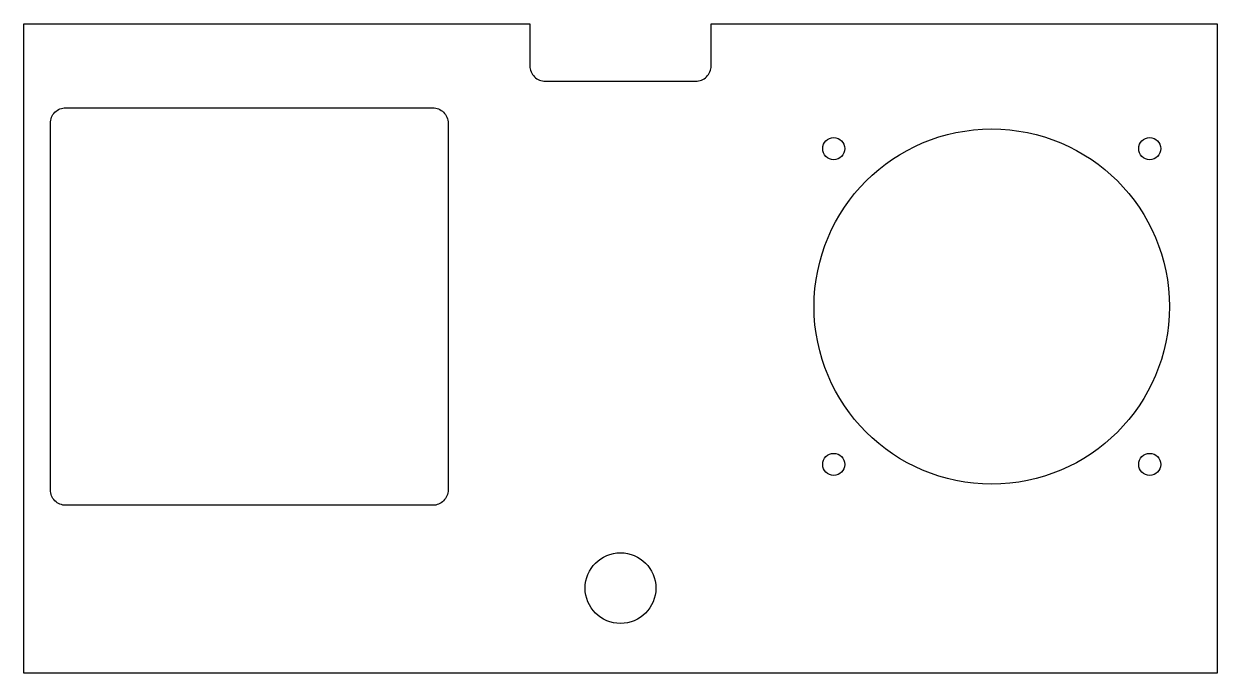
# Model space of a CAD drawing. Extents: x 0 to 270, y 0 to 147.
import ezdxf

# ---------------------------------------------------------------- set-up
doc = ezdxf.new("R2010")
doc.units = 0
doc.layers.get('0').update_dxf_attribs({"linetype": 'continuous'})

# ---------------------------------------------------------------- blocks, each defined once
blk = doc.blocks.new('SKETCH002')
at = {"color": 7}
for points in [[(0, 147), (114.5, 147), (114.5, 137.5, 0.414214), (118, 134), (152, 134, 0.414214), (155.5, 137.5), (155.5, 147), (270, 147), (270, 0), (0, 0)], [(6, 41.5), (6, 124.5, -0.414214), (9.5, 128), (92.5, 128, -0.414214), (96, 124.5), (96, 41.5, -0.414214), (92.5, 38), (9.5, 38, -0.414214)]]:
    blk.add_lwpolyline(points, format="xyb", close=True, dxfattribs=at)
for centre, radius in [((219, 83), 40.2), ((183.25, 118.75), 2.5), ((254.75, 118.75), 2.5), ((183.25, 47.25), 2.5), ((254.75, 47.25), 2.5), ((135, 19.25), 8)]:
    blk.add_circle(centre, radius, dxfattribs=at)

msp = doc.modelspace()

# ---------------------------------------------------------------- block references
at = {"color": 7}
msp.add_blockref('SKETCH002', (0, 0), dxfattribs=at)

doc.saveas('drawing.dxf')
